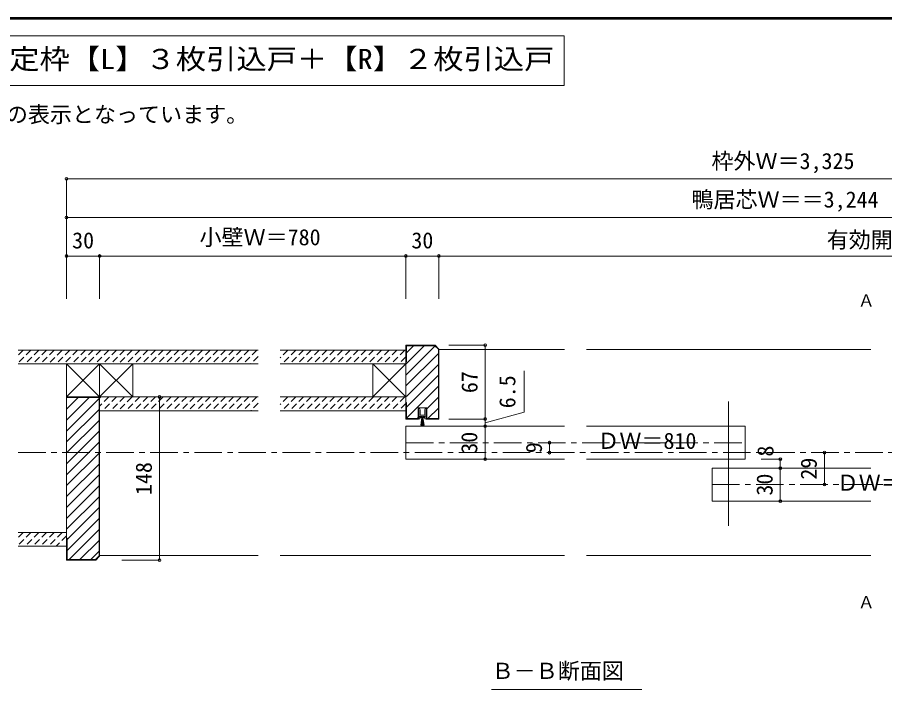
# Model space of a CAD drawing. Units: millimetres, scale not verified. Extents: x -957 to 993, y -689 to 708.
# Drawn here: x -562 to 225, y 98 to 708 of the extents above; entities that cross this region are included whole.
import ezdxf
from ezdxf.enums import TextEntityAlignment as Align

# ---------------------------------------------------------------- set-up
doc = ezdxf.new("R2010")
doc.units = ezdxf.units.MM
doc.header["$LTSCALE"] = 5
doc.header["$PDMODE"] = 32
doc.header["$PDSIZE"] = 2.5
doc.linetypes.add('CHAIN1', pattern=[8, 5, -1, 1, -1])
doc.linetypes.add('DASHED1', pattern=[1.8, 1.2, -0.6])
for name, color, linetype, lineweight in [('0-A_文字', 7, 'Continuous', 9), ('0-B_寸法', 7, 'Continuous', 9), ('F-1_枠', 6, 'Continuous', 9)]:
    doc.layers.add(name, color=color, linetype=linetype, lineweight=lineweight)
doc.styles.add('ＭＳ ゴシック', font='')
doc.styles.get('ＭＳ ゴシック').set_extended_font_data('MS Gothic')

# ---------------------------------------------------------------- blocks, each defined once
blk = doc.blocks.new('4')
at = {"layer": '0-A_文字'}
for p, q in [((-7.5, 43.83), (7.5, 43.83)), ((-7.5, 43.83), (-2.5, 8.83)), ((-3.75, 43.83), (-1.25, 8.83)), ((0, 43.83), (0, 8.83)), ((3.75, 43.83), (1.25, 8.83)), ((2.5, 8.83), (7.5, 43.83)), ((-16.5, 3.83), (-16.5, 12.33)), ((-11, 5.33), (-11, 8.83)), ((-11, 8.83), (11, 8.83)), ((16.5, 12.33), (16.5, 3.83))]:
    blk.add_line(p, q, dxfattribs=at)
for points in [[(-15, 13.83), (-11.5, 13.83), (-9, 8.83), (-11.5, 8.83), (-11.5, 3.83), (-2.5, 3.83)], [(-11, 5.33), (11, 5.33), (11, 8.83)], [(2.5, 3.83), (11.5, 3.83), (11.5, 8.83), (9, 8.83), (11.5, 13.83), (15, 13.83)], [(-15.44, -33.59), (-18, -24.67), (-16.5, -24.67), (-16.5, -1.17)], [(0, -2.17), (-10.5, -2.17), (-10.5, -24.67), (-12.54, -33.51)], [(12.54, -33.51), (10.5, -24.67), (10.5, -2.17), (0, -2.17)], [(16.5, -1.17), (16.5, -24.67), (18, -24.67), (15.44, -33.59)]]:
    blk.add_lwpolyline(points, dxfattribs=at)
for centre, radius, start, end in [((-15, 12.33), 1.5, 90, 180), ((-17.83, 1.33), 2.83, 0, 61.92751), ((-17.83, 1.33), 2.83, 298.07249, 0), ((0, 2.49), 2.83, 90, 151.92751), ((0, 2.49), 2.83, 28.07249, 90), ((15, 12.33), 1.5, 0, 90), ((17.83, 1.33), 2.83, 118.07249, 180), ((17.83, 1.33), 2.83, 180, 241.92751), ((-14, -33.17), 1.5, 196.01316, 347.0113), ((14, -33.17), 1.5, 192.9887, 343.98684)]:
    blk.add_arc(centre, radius, start, end, dxfattribs=at)

msp = doc.modelspace()

# ---------------------------------------------------------------- linework, layer by layer
at = {"layer": '0-B_寸法'}
for p, q in [((-936.448, 645.897), (-66.071, 645.897)), ((-517.704, 561.028), (-517.704, 452.056)), ((799.796, 561.028), (-517.704, 561.028)), ((718.796, 526.028), (-517.704, 526.028)), ((-487.704, 491.028), (-517.704, 491.028)), ((-209.704, 491.028), (-487.704, 491.028)), ((718.796, 491.028), (-487.704, 491.028)), ((-487.704, 491.028), (-487.704, 452.056)), ((-179.704, 491.028), (-209.704, 491.028)), ((-209.704, 491.028), (-209.704, 452.056)), ((-179.704, 491.028), (-179.704, 452.056)), ((-209.704, 410.126), (-209.704, 343.126)), ((-192.976, 409.626), (-209.704, 392.897)), ((-183.243, 409.458), (-209.704, 382.998)), ((-209.204, 409.626), (-209.204, 395.126)), ((-202.875, 409.626), (-209.204, 403.297)), ((-561.704, 405.626), (-343.704, 405.626)), ((-323.704, 405.626), (-209.704, 405.626)), ((-209.704, 405.626), (-209.704, 393.126)), ((-180.204, 402.598), (-209.704, 373.098)), ((-180.204, 406.418), (-180.204, 343.626)), ((-179.704, 406.626), (-179.704, 343.126)), ((-65.704, 406.126), (-179.704, 406.126)), ((212.296, 406.126), (-45.704, 406.126)), ((-209.704, 385.126), (-209.704, 397.626)), ((-209.204, 395.126), (-209.704, 395.126)), ((-561.704, 393.126), (-343.704, 393.126)), ((-517.704, 393.126), (-517.704, 363.126)), ((-517.704, 393.126), (-487.704, 363.126)), ((-487.704, 393.126), (-517.704, 363.126)), ((-487.704, 393.126), (-487.704, 363.126)), ((-487.704, 393.126), (-457.704, 363.126)), ((-457.704, 393.126), (-487.704, 363.126)), ((-457.704, 393.126), (-457.704, 363.126)), ((-323.704, 393.126), (-209.704, 393.126)), ((-239.704, 393.126), (-239.704, 363.126)), ((-239.704, 393.126), (-209.704, 363.126)), ((-209.704, 393.126), (-239.704, 363.126)), ((-180.204, 392.699), (-209.204, 363.699)), ((-102.16, 386.773), (-102.16, 349.259)), ((-180.204, 382.799), (-209.204, 353.799)), ((-180.204, 372.9), (-209.204, 343.9)), ((-457.704, 363.126), (-517.704, 363.126)), ((-517.704, 363.126), (-487.704, 363.126)), ((-517.704, 215.126), (-517.704, 363.126)), ((-497.159, 362.626), (-517.704, 342.081)), ((-507.059, 362.626), (-517.704, 351.981)), ((-517.704, 362.626), (-488.204, 362.626)), ((-488.204, 218.833), (-488.204, 362.626)), ((-487.704, 363.126), (-343.704, 363.126)), ((-487.704, 218.626), (-487.704, 363.126)), ((-323.704, 363.126), (-209.704, 363.126)), ((-209.704, 363.126), (-236.704, 363.126)), ((-209.704, 350.626), (-209.704, 363.126)), ((-180.204, 363), (-190.416, 352.788)), ((-488.204, 361.682), (-517.704, 332.182)), ((-209.204, 358.126), (-209.704, 358.126)), ((-209.204, 358.126), (-209.204, 343.626)), ((83.296, 246.126), (83.296, 359.126)), ((-488.204, 351.782), (-517.704, 322.282)), ((-487.704, 350.626), (-343.704, 350.626)), ((-323.704, 350.626), (-209.704, 350.626)), ((-190.754, 353.126), (-190.754, 343.626)), ((-180.204, 353.101), (-189.679, 343.626)), ((-137.751, 339.723), (-102.16, 349.259)), ((-488.204, 341.883), (-517.704, 312.383)), ((-198.654, 343.626), (-209.204, 343.626)), ((-198.654, 344.55), (-199.579, 343.626)), ((-190.754, 343.626), (-180.204, 343.626)), ((-137.751, 343.126), (-170.758, 343.126)), ((-137.751, 343.126), (-137.751, 336.626)), ((-488.204, 331.983), (-517.704, 302.483)), ((-209.704, 306.626), (-209.704, 336.626)), ((-65.704, 336.626), (-209.704, 336.626)), ((-137.751, 336.626), (-170.758, 336.626)), ((-137.751, 336.626), (-137.751, 306.626)), ((98.296, 336.626), (-45.704, 336.626)), ((98.296, 306.626), (98.296, 336.626)), ((-488.204, 322.084), (-517.704, 292.584)), ((-488.204, 312.184), (-517.704, 282.684)), ((-488.204, 302.285), (-517.704, 272.785)), ((-65.704, 306.626), (-209.704, 306.626)), ((-137.751, 306.626), (-170.758, 306.626)), ((98.296, 306.626), (-45.704, 306.626)), ((130.277, 306.626), (112.901, 306.626)), ((130.277, 306.626), (130.277, 298.626)), ((-488.204, 292.385), (-517.704, 262.885)), ((68.296, 268.626), (68.296, 298.626)), ((212.296, 298.626), (68.296, 298.626)), ((130.277, 298.626), (112.901, 298.626)), ((130.277, 298.626), (130.277, 268.626)), ((-488.204, 282.486), (-517.704, 252.986)), ((-488.204, 272.586), (-517.704, 243.086)), ((212.296, 268.626), (68.296, 268.626)), ((130.277, 268.626), (112.901, 268.626)), ((-488.204, 262.687), (-517.204, 233.687)), ((-488.204, 252.787), (-517.204, 223.787)), ((-561.704, 240.126), (-517.704, 240.126)), ((-517.704, 227.626), (-517.704, 240.126)), ((-488.204, 242.888), (-515.466, 215.626)), ((-517.204, 235.126), (-517.704, 235.126)), ((-488.204, 232.988), (-505.566, 215.626)), ((-561.704, 227.626), (-517.704, 227.626)), ((-488.204, 223.089), (-495.667, 215.626)), ((-491.204, 215.126), (-517.704, 215.126)), ((-491.411, 215.626), (-488.204, 218.833)), ((-491.204, 215.126), (-487.704, 218.626)), ((-343.704, 219.126), (-487.704, 219.126)), ((-65.704, 219.126), (-323.704, 219.126)), ((212.296, 219.126), (-45.704, 219.126)), ((4.485, 97.544), (-131.942, 97.544))]:
    msp.add_line(p, q, dxfattribs=at)
at = {"layer": '0-B_寸法', "color": 4}
for p, q in [((-137.751, 410.126), (-170.758, 410.126)), ((-137.751, 343.126), (-137.751, 410.126)), ((-433.447, 363.126), (-467.605, 363.126)), ((-433.447, 215.126), (-433.447, 363.126)), ((-137.751, 343.126), (-170.758, 343.126)), ((-79.252, 312.626), (-79.252, 321.626)), ((170.277, 283.626), (170.277, 312.626)), ((-433.447, 215.126), (-467.605, 215.126))]:
    msp.add_line(p, q, dxfattribs=at)
at = {"layer": '0-B_寸法', "linetype": 'DASHED1'}
for p, q in [((-557.19, 405.626), (-561.704, 401.112)), ((-550.119, 405.626), (-561.704, 394.041)), ((-543.048, 405.626), (-555.548, 393.126)), ((-535.977, 405.626), (-548.477, 393.126)), ((-528.906, 405.626), (-541.406, 393.126)), ((-522.053, 405.408), (-534.335, 393.126)), ((-514.764, 405.626), (-527.264, 393.126)), ((-507.693, 405.626), (-520.193, 393.126)), ((-500.622, 405.626), (-513.122, 393.126)), ((-493.551, 405.626), (-506.051, 393.126)), ((-486.48, 405.626), (-498.98, 393.126)), ((-479.409, 405.626), (-491.909, 393.126)), ((-472.338, 405.626), (-484.838, 393.126)), ((-465.266, 405.626), (-477.766, 393.126)), ((-458.413, 405.408), (-470.695, 393.126)), ((-451.124, 405.626), (-463.624, 393.126)), ((-444.053, 405.626), (-456.553, 393.126)), ((-436.982, 405.626), (-449.482, 393.126)), ((-429.911, 405.626), (-442.411, 393.126)), ((-422.84, 405.626), (-435.34, 393.126)), ((-415.769, 405.626), (-428.269, 393.126)), ((-408.698, 405.626), (-421.198, 393.126)), ((-401.627, 405.626), (-414.127, 393.126)), ((-394.774, 405.408), (-407.056, 393.126)), ((-387.485, 405.626), (-399.985, 393.126)), ((-380.414, 405.626), (-392.914, 393.126)), ((-373.343, 405.626), (-385.843, 393.126)), ((-366.271, 405.626), (-378.771, 393.126)), ((-359.2, 405.626), (-371.7, 393.126)), ((-352.129, 405.626), (-364.629, 393.126)), ((-345.058, 405.626), (-357.558, 393.126)), ((-316.774, 405.626), (-323.704, 398.696)), ((-309.703, 405.626), (-322.203, 393.126)), ((-302.632, 405.626), (-315.132, 393.126)), ((-295.561, 405.626), (-308.061, 393.126)), ((-288.49, 405.626), (-300.99, 393.126)), ((-281.419, 405.626), (-293.919, 393.126)), ((-274.348, 405.626), (-286.848, 393.126)), ((-267.494, 405.408), (-279.777, 393.126)), ((-260.205, 405.626), (-272.705, 393.126)), ((-253.134, 405.626), (-265.634, 393.126)), ((-246.063, 405.626), (-258.563, 393.126)), ((-238.992, 405.626), (-251.492, 393.126)), ((-231.921, 405.626), (-244.421, 393.126)), ((-224.85, 405.626), (-237.35, 393.126)), ((-217.779, 405.626), (-230.279, 393.126)), ((-210.708, 405.626), (-223.208, 393.126)), ((-343.704, 399.909), (-350.487, 393.126)), ((-209.704, 399.559), (-216.137, 393.126)), ((-479.409, 363.126), (-487.704, 354.83)), ((-486.48, 363.126), (-487.704, 361.902)), ((-472.338, 363.126), (-484.838, 350.626)), ((-465.266, 363.126), (-477.766, 350.626)), ((-458.413, 362.908), (-470.695, 350.626)), ((-451.124, 363.126), (-463.624, 350.626)), ((-444.053, 363.126), (-456.553, 350.626)), ((-436.982, 363.126), (-449.482, 350.626)), ((-429.911, 363.126), (-442.411, 350.626)), ((-422.84, 363.126), (-435.34, 350.626)), ((-415.769, 363.126), (-428.269, 350.626)), ((-408.698, 363.126), (-421.198, 350.626)), ((-401.627, 363.126), (-414.127, 350.626)), ((-394.774, 362.908), (-407.056, 350.626)), ((-387.485, 363.126), (-399.985, 350.626)), ((-380.414, 363.126), (-392.914, 350.626)), ((-373.343, 363.126), (-385.843, 350.626)), ((-366.271, 363.126), (-378.771, 350.626)), ((-359.2, 363.126), (-371.7, 350.626)), ((-352.129, 363.126), (-364.629, 350.626)), ((-345.058, 363.126), (-357.558, 350.626)), ((-316.774, 363.126), (-323.704, 356.196)), ((-309.703, 363.126), (-322.203, 350.626)), ((-302.632, 363.126), (-315.132, 350.626)), ((-295.561, 363.126), (-308.061, 350.626)), ((-288.49, 363.126), (-300.99, 350.626)), ((-281.419, 363.126), (-293.919, 350.626)), ((-274.348, 363.126), (-286.848, 350.626)), ((-267.494, 362.908), (-279.777, 350.626)), ((-260.205, 363.126), (-272.705, 350.626)), ((-253.134, 363.126), (-265.634, 350.626)), ((-246.063, 363.126), (-258.563, 350.626)), ((-238.992, 363.126), (-251.492, 350.626)), ((-231.921, 363.126), (-244.421, 350.626)), ((-224.85, 363.126), (-237.35, 350.626)), ((-217.779, 363.126), (-230.279, 350.626)), ((-210.708, 363.126), (-223.208, 350.626)), ((-343.704, 357.409), (-350.487, 350.626)), ((-209.704, 357.059), (-216.137, 350.626)), ((-557.19, 240.126), (-561.704, 235.612)), ((-550.119, 240.126), (-561.704, 228.541)), ((-543.048, 240.126), (-555.548, 227.626)), ((-535.977, 240.126), (-548.477, 227.626)), ((-528.906, 240.126), (-541.406, 227.626)), ((-521.835, 240.126), (-534.335, 227.626)), ((-517.704, 237.186), (-527.264, 227.626))]:
    msp.add_line(p, q, dxfattribs=at)
at = {"layer": '0-B_寸法', "linetype": 'CHAIN1'}
for p, q in [((-209.704, 321.626), (98.296, 321.626)), ((68.296, 283.626), (376.296, 283.626))]:
    msp.add_line(p, q, dxfattribs=at)
at = {"layer": '0-B_寸法', "color": 4, "linetype": 'CHAIN1'}
msp.add_line((-561.704, 312.626), (807.975, 312.626), dxfattribs=at)
at = {"layer": '0-B_寸法'}
for points in [[(-936.448, 690.897), (-66.071, 690.897), (-66.071, 645.897)], [(-179.704, 406.626), (-183.204, 410.126), (-209.704, 410.126)], [(-180.204, 406.418), (-183.411, 409.626), (-209.204, 409.626)], [(-198.154, 353.126), (-198.154, 343.126), (-209.704, 343.126)], [(-190.754, 353.126), (-198.654, 353.126), (-198.654, 343.626)], [(-191.254, 353.126), (-191.254, 343.126), (-179.704, 343.126)], [(-491.411, 215.626), (-517.204, 215.626), (-517.204, 235.126)]]:
    msp.add_lwpolyline(points, dxfattribs=at)
for p in [(-517.704, 561.028), (-517.704, 526.028), (-517.704, 491.028), (-487.704, 491.028), (-209.704, 491.028), (-179.704, 491.028), (-137.751, 410.126), (-433.447, 363.126), (-137.751, 343.126), (-137.751, 336.626), (-79.252, 321.626), (-137.751, 306.626), (-79.252, 312.626), (130.277, 306.626), (170.277, 312.626), (130.277, 298.626), (170.277, 283.626), (130.277, 268.626), (-433.447, 215.126)]:
    msp.add_point(p, dxfattribs=at)
at = {"layer": 'F-1_枠'}
for p, q in [((-957.218, 707.602), (992.782, 707.602)), ((-957.218, 706.769), (992.782, 706.769)), ((-957.218, 705.935), (992.782, 705.935))]:
    msp.add_line(p, q, dxfattribs=at)

# ---------------------------------------------------------------- block references
at = {"layer": '0-B_寸法', "xscale": 0.2, "yscale": 0.2, "rotation": 180}
msp.add_blockref('4', (-194.704, 346.191), dxfattribs=at)

# ---------------------------------------------------------------- texts
at = {"layer": '0-A_文字', "style": 'ＭＳ ゴシック'}
msp.add_text('※枠外巾寸法は竪枠から戸先の鴨居外での表示となっています。', height=14.66, dxfattribs=at).set_placement((-932.755, 607.806), align=Align.BOTTOM_LEFT)
at = {"layer": '0-B_寸法', "style": 'ＭＳ ゴシック', "width": 1.1}
msp.add_text('Ｌ字開口\u3000レールタイプ\u3000固定枠【L】３枚引込戸＋【R】２枚引込戸', height=18.33, dxfattribs=at).set_placement((-927.321, 655.158), align=Align.BOTTOM_LEFT)
at = {"layer": '0-B_寸法', "style": 'ＭＳ ゴシック'}
for s, height, p in [('枠外Ｗ＝3,325', 14.66, (67.755, 565.527)), ('鴨居芯Ｗ＝＝3,244', 14.66, (49.622, 530.603)), ('30', 14.66, (-512.704, 493.528)), ('小壁Ｗ＝780', 14.66, (-397.02, 496.388)), ('30', 14.66, (-204.704, 493.528)), ('有効開口Ｗ＝2,404', 14.66, (172.43, 494.034)), ('Ａ', 11, (200.805, 441.912)), ('ＤＷ＝810', 14.66, (-35.826, 311.626)), ('ＤＷ＝810', 14.66, (181.438, 273.626)), ('Ａ', 11, (200.805, 168.168)), ('Ｂ－Ｂ断面図', 14.66, (-131.749, 102.868))]:
    msp.add_text(s, height=height, dxfattribs=at).set_placement(p, align=Align.BOTTOM_LEFT)
for s, p in [('67', (-140.251, 366.626)), ('6.5', (-105.87, 352.864)), ('30', (-140.439, 311.626)), ('9', (-81.752, 312.126)), ('8', (128.432, 309.04)), ('148', (-435.947, 274.126)), ('29', (167.777, 288.126)), ('30', (127.679, 273.626))]:
    msp.add_text(s, height=14.66, rotation=90, dxfattribs=at).set_placement(p, align=Align.BOTTOM_LEFT)

doc.saveas('drawing.dxf')
